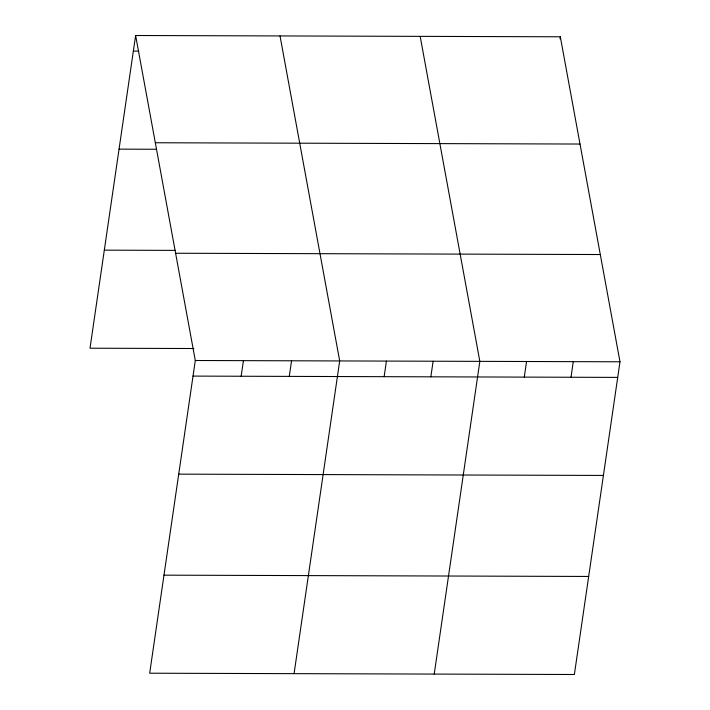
<?xml version="1.0" encoding="UTF-8"?>
<svg xmlns="http://www.w3.org/2000/svg" width="710" height="710" viewBox="0 0 710 710"><rect width="100%" height="100%" fill="white"/><g stroke="black" fill="none" stroke-linecap="round" stroke-linejoin="round"><path stroke-width="1.06" d="M135.628 35.5L195.294 360.502L149.677 673.213L574.372 674.5L619.99 361.789L560.323 36.787L135.628 35.5L90.01 348.211L193.928 348.521M241.151 376.247L243.423 360.644M289.281 376.389L291.561 360.795M294.073 673.648L339.691 360.937L280.024 35.935M384.137 376.682L386.409 361.079M430.846 376.824L433.127 361.221M434.218 674.074L479.845 361.363L420.178 36.361M560.021 38.864L560.323 36.787M524.282 377.108L526.554 361.505M571 377.25L573.272 361.647M133.356 51.102L138.823 51.111M155.321 142.754L580.017 144.041M119.049 149.144L156.244 149.26M104.308 250.16L175.414 250.381M175.601 253.248L600.305 254.535M195.294 360.502L619.99 361.789M193.022 376.096L617.718 377.392M178.716 474.147L603.411 475.434M163.983 575.162L588.679 576.449"/></g></svg>
